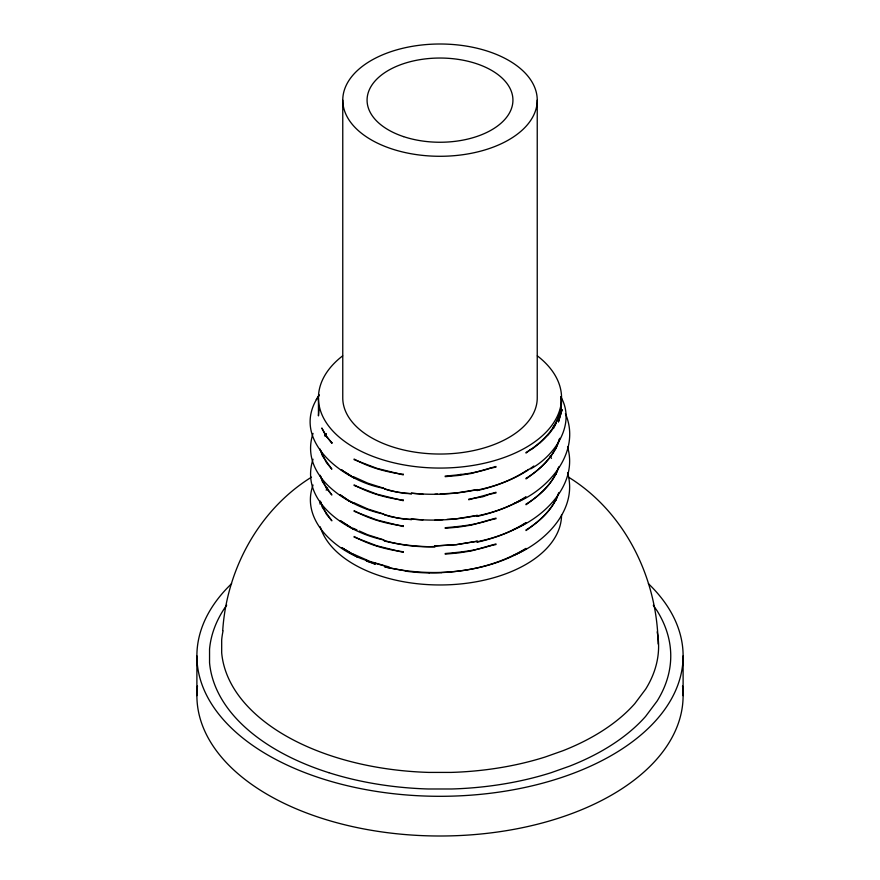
<?xml version="1.0" encoding="UTF-8"?>
<svg xmlns="http://www.w3.org/2000/svg" width="880" height="880" viewBox="0 0 880 880"><rect width="100%" height="100%" fill="white"/><g stroke="black" fill="none" stroke-linecap="round" stroke-linejoin="round"><path stroke-width="1.32" d="M319 409.453L318.45 415.877L318.45 397.892M222.717 630.575C226.666 569.448 258.94 509.718 311.498 477.147M525.998 470.921C511.214 480.491 494.274 486.695 477.037 490.105L477.037 490.589C494.186 486.75 510.972 480.7 525.954 471.416L528.275 469.403M313.027 433.389C299.09 476.157 347.501 506.627 383.603 514.074M313.027 459.206C299.09 501.974 347.501 532.444 383.603 539.902M313.027 485.023C300.3 520.443 336.149 550.957 366.685 560.494M559.768 438.328C554.917 456.115 540.507 468.644 526.042 478.929L525.954 478.357C538.153 471.042 549.175 460.9 555.775 448.162L555.874 448.701L559.625 438.526M558.679 466.884C553.575 483.494 539.605 494.923 526.042 504.746L525.954 504.174C538.164 496.859 549.175 486.717 555.775 473.979L555.874 474.529L558.129 468.82M558.679 492.701C553.575 509.311 539.605 520.74 526.042 530.563L525.954 529.991C538.164 522.687 549.175 512.534 555.775 499.796L555.874 500.346L558.129 494.637M553.553 428.395L555.995 423.533M324.962 435.721L326.095 433.565M560.879 396.902C564.377 420.684 544.797 441.331 525.954 452.529L526.042 453.101L530.739 449.372M324.995 436.007L326.172 434.137M319.352 395.01C288.002 439.34 343.233 481.184 383.603 488.257M316.283 399.564L319.154 395.307M552.728 427.779C558.657 419.43 562.452 408.793 561.253 398.442M530.783 468.831C555.104 455.477 576.433 423.841 560.703 396.605M525.954 471.416L531.927 467.412A121.979 75.339 -0.4 0 0 533.83 466.015M513.689 503.679C548.141 490.688 581.867 452.012 565.422 413.633M513.689 529.496C545.215 516.791 578.347 483.648 567.545 446.842M513.689 555.313C545.215 542.608 578.347 509.465 567.545 472.659M477.378 489.588C455.73 494.252 433.367 495.407 411.334 493.185M477.378 515.405C455.73 520.069 433.367 521.224 411.334 519.002M477.389 541.222L456.357 544.665L434.83 545.963M477.224 541.2L456.302 544.643L434.874 545.93M477.224 489.566L456.302 492.998L440.231 493.966M477.224 515.383L456.302 518.826L446.93 519.387M441.276 572.605C470.701 571.131 500.621 564.531 525.954 548.878L525.998 548.383C484.341 573.848 431.904 577.577 384.835 566.951L406.197 571.043M458.865 474.683L461.208 474.408M434.874 494.296L437.558 494.131M434.874 520.113L442.904 519.629M411.18 493.207L422.928 494.098M411.18 519.024L422.928 519.915M384.109 565.851L374.495 563.057M389.345 567.061L370.205 561.517L353.331 554.103M383.878 488.268L367.73 483.142L353.331 476.652M383.878 514.085L367.73 508.959L354.53 503.008M383.867 539.913L367.73 534.787L359.326 530.992M353.331 528.286L356.928 529.914M344.553 549.263L341.748 547.657L357.929 557.293L345.488 549.802M341.11 469.579L343.222 470.877M343.222 522.511L340.065 520.564L353.969 529.474L344.278 523.171M568.502 477.147C625.207 512.105 657.305 578.347 658.152 644.028M341.143 469.711L353.98 477.84L345.224 472.23M653.29 605.253L657.107 610.819A232.045 133.969 0 0 1 669.713 643.401A228.745 132.066 0 0 1 669.724 668.481A232.078 133.991 0 0 1 657.107 701.074L645.601 716.419A231.484 133.639 0 0 1 622.314 737.594A230.373 133.001 0 0 1 569.69 766.117L551.166 772.684A229.328 132.396 0 0 1 520.718 780.747A231.792 133.826 0 0 1 451.77 788.986L428.23 788.986A231.77 133.815 0 0 1 370.414 782.958A229.251 132.363 0 0 1 328.834 772.684M550.165 456.126L551.485 458.359M319.726 448.844L326.469 462.671L331.87 469.183L322.41 455.862L320.199 449.449M320.144 475.651L326.48 488.488L331.87 495L322.41 481.679L320.199 475.266M320.144 501.468L326.48 514.305L331.87 520.817L322.41 507.496L320.199 501.083M683.111 655.941L683.111 695.64M537.24 100.144A97.24 56.144 0 0 1 391.38 148.764A97.24 56.144 0 0 1 391.38 51.524A97.24 56.144 0 0 1 537.24 100.144L537.24 397.892A97.24 56.144 0 0 1 440 454.036A97.24 56.144 0 0 1 342.76 397.892L342.76 100.144M196.889 655.941L196.889 695.64M657.14 631.862A219.824 126.918 0 0 1 657.624 634.491A216.711 125.114 0 0 1 657.624 658.24A219.857 126.94 0 0 1 645.678 689.117L634.777 703.67A219.296 126.61 0 0 1 603.966 729.828A218.24 126.005 0 0 1 562.87 750.75L545.314 756.965A217.25 125.433 0 0 1 516.472 764.599A219.593 126.786 0 0 1 451.154 772.409L428.846 772.409A219.571 126.764 0 0 1 374.077 766.7A217.184 125.389 0 0 1 334.686 756.965A219.285 126.599 0 0 1 285.428 735.614A219.285 126.599 0 0 1 248.446 707.168A217.184 125.389 0 0 1 235.213 690.525A219.571 126.764 0 0 1 221.683 652.806L221.683 639.925A219.593 126.786 0 0 1 223.047 630.949M226.699 605.121A229.328 132.396 0 0 0 220 615.769A231.792 133.826 0 0 0 209.55 649.143L209.55 662.739A231.77 133.815 0 0 0 223.839 702.548A229.251 132.363 0 0 0 237.798 720.126A231.473 133.639 0 0 0 276.837 750.145A231.473 133.639 0 0 0 328.834 772.684M648.384 583.649A243.111 140.36 0 0 1 597.355 762.938A243.111 140.36 0 0 1 282.645 762.938A243.111 140.36 0 0 1 231.616 583.649M682.528 685.96A243.111 140.36 0 0 1 682.781 702.9A243.111 140.36 0 0 1 425.326 835.747A243.111 140.36 0 0 1 197.472 685.96M561.55 514.789A121.55 70.18 0 0 1 450.45 584.705A121.55 70.18 0 0 1 320.243 526.801M319.902 503.954A121.55 70.18 0 0 1 320.617 501.589M326.161 490.171A121.55 70.18 0 0 1 327.657 487.993M537.339 355.85A121.55 70.18 0 0 1 521.752 449.823A121.55 70.18 0 0 1 358.248 449.823A121.55 70.18 0 0 1 342.661 355.85M539.858 442.783A121.847 72.138 -2.9 0 1 531.212 449.603M547.338 435.512A121.352 70.444 -4.1 0 1 540.045 442.827M553.443 427.878A121.275 68.497 -6.2 0 1 547.613 435.556M429.121 572.946A122.21 69.938 -2.9 0 1 406.109 571.23M441.287 572.715A120.703 69.465 -2.9 0 1 429.132 572.847M403.271 500.126L403.271 500.72L376.915 494.175L354.068 485.441L354.112 484.847C369.281 493.262 386.111 497.959 403.271 500.126M403.271 474.298L403.271 474.903L376.915 468.358L354.068 459.624L354.112 459.03C369.281 467.445 386.111 472.142 403.271 474.298M403.271 551.76L403.271 552.365L376.915 545.809L354.068 537.075L354.112 536.481C369.281 544.896 386.111 549.593 403.271 551.76M403.271 525.943L403.271 526.537L376.915 519.992L354.068 511.258L354.112 510.664C369.281 519.079 386.111 523.776 403.271 525.943M477.037 515.922L477.037 516.406C494.186 512.567 510.972 506.517 525.954 497.233L525.998 496.738C511.214 506.308 494.274 512.512 477.037 515.922M477.048 541.739L477.037 542.223C494.186 538.384 510.972 532.345 525.954 523.05L525.998 522.555C511.214 532.125 494.274 538.329 477.048 541.739M331.947 442.783L331.881 443.366L326.062 435.578L321.805 428.021L325.985 436.15L331.947 442.783M562.023 409.75L558.448 421.806L562.023 409.75M490.017 468.358C475.673 473.187 460.262 474.793 445.181 476.08L445.203 476.674L458.392 475.475L471.361 473.462L495.968 466.477L496.045 467.06L490.017 468.358M490.017 520.003C475.673 524.832 460.262 526.427 445.181 527.714L445.203 528.308L458.392 527.12L471.361 525.107L495.968 518.111L496.045 518.694L490.017 520.003M490.017 545.82C475.673 550.649 460.262 552.244 445.181 553.531L445.203 554.136L458.392 552.937L471.361 550.924L495.968 543.928L496.045 544.511L490.017 545.82M489.401 494.362L482.713 496.793L468.721 499.169L468.765 499.763L495.979 492.283L496.045 492.866L489.401 494.362M434.951 546.458C417.945 547.646 400.84 544.962 384.329 541.002L384.252 540.496C400.675 545.391 417.912 546.436 434.984 546.953L434.951 546.458M411.554 493.735L397.661 492.261L384.263 488.851L390.907 490.93L404.569 493.372L411.554 493.735M411.554 519.552L397.661 518.089L384.263 514.679L390.907 516.747L404.569 519.189L411.554 519.552M370.678 562.133L366.322 560.967L375.32 564.201L370.678 562.133M353.892 503.14L349.008 500.852L340.065 494.747L349.008 500.852L353.892 503.14M403.535 136.609A72.93 42.108 0 0 0 512.93 100.144A72.93 42.108 0 0 0 403.535 63.679A72.93 42.108 0 0 0 403.535 136.609"/></g></svg>
